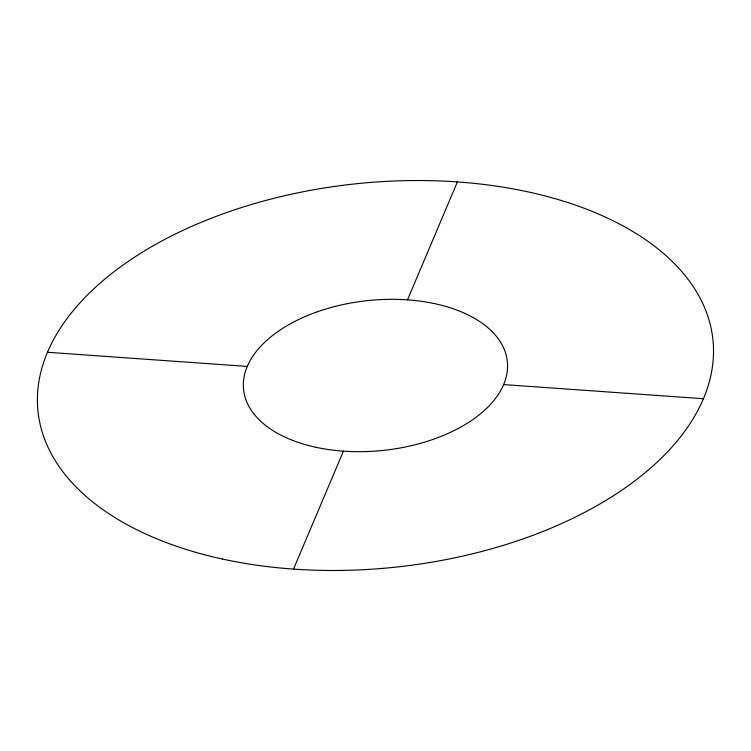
<?xml version="1.0" encoding="UTF-8"?>
<svg xmlns="http://www.w3.org/2000/svg" width="751" height="751" viewBox="0 0 751 751"><rect width="100%" height="100%" fill="white"/><g stroke="black" fill="none" stroke-linecap="round" stroke-linejoin="round"><path stroke-width="1.13" d="M293.519 569.089L343.432 451.154M407.483 299.846L457.397 181.911M47.473 352.275L247.276 366.422M503.63 384.578L703.443 398.725M222.587 559.073A339.368 192.707 -6.1 0 0 713.018 340.635A339.368 192.707 -6.1 0 0 190.763 226.802A339.368 192.707 -6.1 0 0 222.587 559.073M315.711 447.239A132.627 75.307 -6.1 0 0 507.376 361.869A132.627 75.307 -6.1 0 0 303.273 317.391A132.627 75.307 -6.1 0 0 315.711 447.239"/></g></svg>
